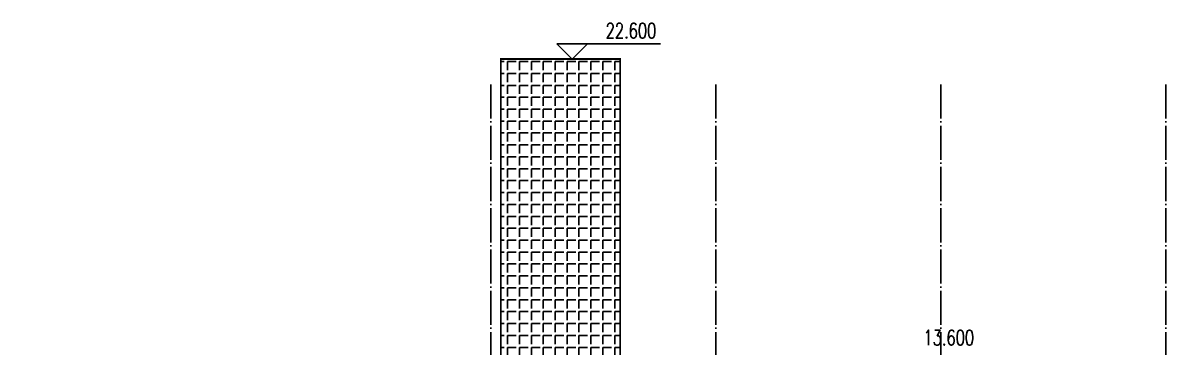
# Model space of a CAD drawing. Header units: millimetres. Extents: x -1048436 to -185795, y -983427 to 400387.
# Drawn here: x -707016 to -673175, y -952219 to -942694 of the extents above; entities that cross this region are included whole.
import ezdxf

# ---------------------------------------------------------------- set-up
doc = ezdxf.new("R2010")
doc.units = ezdxf.units.MM
doc.header["$LTSCALE"] = 500
doc.linetypes.add('1#游泳馆轴网$0$DOTE', pattern=[2.42, 2, -0.2, 0.02, -0.2])
doc.linetypes.add('A-FP_05$0$pln_L5$0$Col_L4$0$PHANTOM', pattern=[63.5, 31.75, -6.35, 6.35, -6.35, 6.35, -6.35])
for name, color, linetype in [('1#游泳馆轴网$0$建-轴线', 1, '1#游泳馆轴网$0$DOTE'), ('DIM_ELEV', 3, 'Continuous'), ('PUB_TEXT', 7, 'Continuous'), ('建-填充', 9, 'Continuous')]:
    doc.layers.add(name, color=color, linetype=linetype)
doc.styles.add('_TCH_DIM', font='SIMPLEX', dxfattribs={"bigfont": 'GBCBIG'})

msp = doc.modelspace()

# ---------------------------------------------------------------- hatches: boundary and pattern name
at = {"layer": '建-填充', "linetype": 'A-FP_05$0$pln_L5$0$Col_L4$0$PHANTOM'}
h = msp.add_hatch(dxfattribs=at)
h.set_pattern_fill('ANGLE', color=256, scale=100)
h.set_pattern_definition([(270, (-753576.45, -973158.55), (349.25, -6e-14), [254, -95.25]), (360, (-753576.45, -973158.55), (9e-14, 349.25), [254, -95.25])])
h.paths.add_polyline_path([(-689500, -943748.1), (-693000, -943748.1), (-693000, -952748.1), (-689500, -952748.1)])

# ---------------------------------------------------------------- linework, layer by layer
for p, q in [((-693000, -943748.1), (-689500, -943748.1)), ((-693000, -943748.1), (-693000, -952748.1)), ((-689500, -943748.1), (-689500, -952748.1))]:
    msp.add_line(p, q)
at = {"const_width": 50}
msp.add_lwpolyline([(-733176.4, -951648.1), (-721867.6, -951648.1), (-721867.6, -953498.1), (-693600, -953498.1), (-693600, -952748.1), (-693000, -952748.1), (-693000, -943748.1), (-689500, -943748.1), (-689500, -952748.1), (-673200, -952748.1), (-673200, -966648.1)], dxfattribs=at)
at = {"layer": '1#游泳馆轴网$0$建-轴线'}
for points in [[(-693300, -944493.4), (-693300, -968780.4)], [(-686700, -944493.4), (-686700, -968780.4)], [(-680100, -944493.4), (-680100, -968780.4)], [(-673500, -944493.4), (-673500, -968780.4)]]:
    msp.add_lwpolyline(points, dxfattribs=at)
at = {"layer": 'DIM_ELEV'}
for p, q in [((-690911.3, -943748.1), (-691361.3, -943298.1)), ((-691361.3, -943298.1), (-688323.8, -943298.1)), ((-690911.3, -943748.1), (-690461.3, -943298.1)), ((-691961.3, -943748.1), (-690461.3, -943748.1))]:
    msp.add_line(p, q, dxfattribs=at)

# ---------------------------------------------------------------- texts
at = {"layer": 'PUB_TEXT', "style": '_TCH_DIM', "width": 0.705882}
for s, p in [('22.600', (-689928.8, -943140.6)), ('13.600', (-680608.5, -952140.6))]:
    msp.add_text(s, height=446.25, dxfattribs=at).set_placement(p)

doc.saveas('drawing.dxf')
